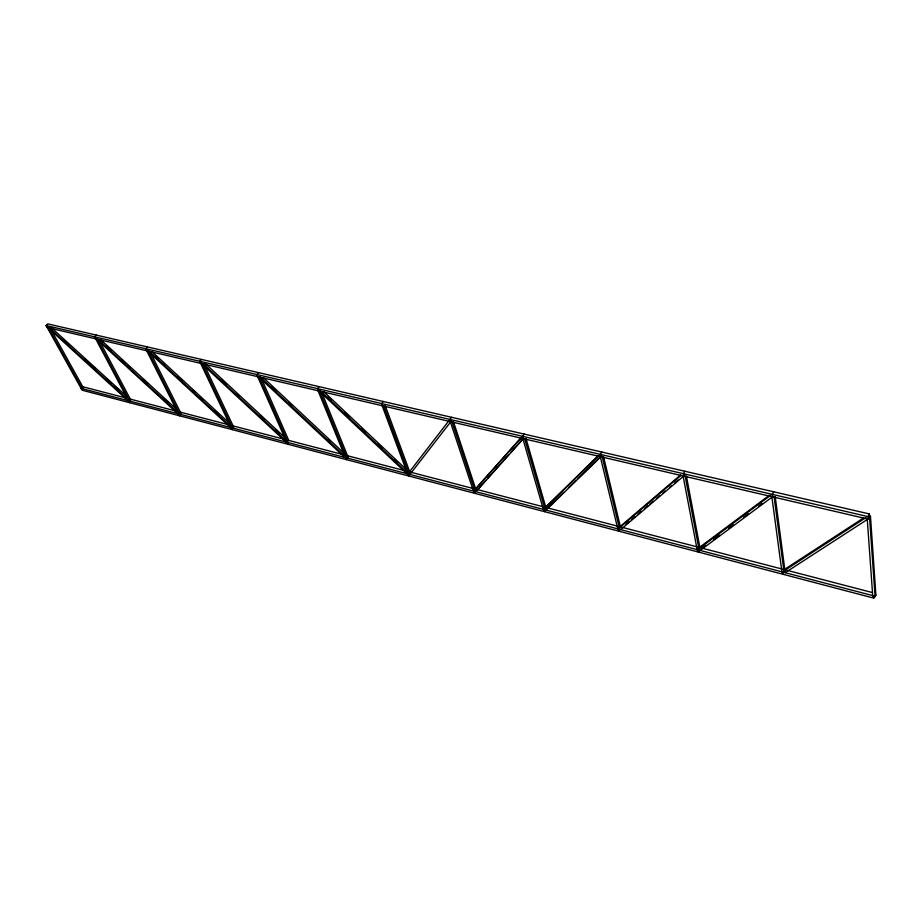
<?xml version="1.0" encoding="UTF-8"?>
<svg xmlns="http://www.w3.org/2000/svg" width="922" height="922" viewBox="0 0 922 922"><rect width="100%" height="100%" fill="white"/><g stroke="black" fill="none" stroke-linecap="round" stroke-linejoin="round"><path stroke-width="1.38" d="M869.515 516.481L869.342 513.934L47.783 323.876L46.1 325.547L82.127 390.213L873.791 598.124L874.609 596.361M47.206 327.529L868.213 519.155L868.04 516.62L869.342 513.934M773.742 491.818L772.359 494.376L772.682 496.866M684.792 471.246L683.34 473.678L683.801 476.121M601.812 452.045L600.314 454.385L600.89 456.759M545.34 507.307L543.888 509.532L544.51 511.641M524.249 434.101L522.693 436.337L523.373 438.676M451.561 417.286L449.971 419.429L450.731 421.711M407.778 474.023L448.91 420.709M410.209 474.046L451.469 420.835M347.825 456.759L346.81 458.05L260.165 376.948M47.172 325.95L46.711 326.549L128.066 400.747M383.31 401.496L381.696 403.559L382.526 405.795M319.104 386.641L317.468 388.635L318.367 390.824M258.586 372.649L256.938 374.562L257.895 376.706M475.591 488.787L521.529 437.155M473.654 491.265L521.472 437.547M477.204 489.997L485.836 480.327M487.761 478.184L508.875 454.558M510.788 452.402L522.301 439.517M476.225 491.391L523.212 438.849M201.469 359.43L199.797 361.274L200.8 363.383M130.705 400.067L129.668 401.197L49.292 327.886M147.451 346.937L145.78 348.723L146.817 350.786M96.291 335.101L94.62 336.83L128.123 400.044M47.448 325.017L46.354 326.111L47.529 326.388L82.461 389.153L81.309 388.853M544.568 508.126L597.871 455.975M543.611 509.589L598.931 455.503M547.253 508.368L563.699 492.348M568.839 487.346L576.031 480.339M578.082 478.334L599.669 457.312M545.271 510.823L601.766 455.848M618.985 527.557L680.597 474.945M618.051 529.078L680.724 475.625M626.107 524.226L629.357 521.472M631.524 519.628L634.774 516.862M638.036 514.096L641.286 511.341M644.536 508.575L647.786 505.809M649.952 503.965L653.202 501.199M656.452 498.445L659.703 495.679M662.953 492.913L665.119 491.069M669.453 487.392L671.619 485.548M674.869 482.782L678.119 480.016M620.852 529.435L684.746 475.176M698.3 548.267L769.271 495.345M697.412 549.858L770.642 495.31M701.227 548.74L705.814 545.328M713.835 539.37L719.575 535.106M728.749 528.294L733.336 524.883M743.662 517.219L748.249 513.808M758.576 506.143L762.021 503.585M699.187 551.183L772.578 496.751M784.242 569.612L863.407 518.049M782.19 572.055L866.138 517.461M785.221 572.643L869.354 518.176M46.1 325.547L868.04 516.62M126.141 398.039L82.68 386.71L81.101 388.369L873.63 595.843L873.791 598.124M176.044 411.051L130.209 399.099L128.631 400.816L129.622 402.683M228.748 424.777L180.216 412.134L178.638 413.909L179.606 415.81M232.909 425.872L282.939 438.907M288.505 440.359L343.157 454.604M347.248 455.675L403.905 470.439M410.797 472.237L473.966 488.706M475.349 489.063L619.814 526.727L618.408 529.032L618.927 531.187M621.209 527.084L699.21 547.426L697.85 549.835L698.277 552.024M701.999 548.141L782.64 569.174M786.789 570.245L872.108 592.489M51.448 327.748L126.475 396.206M63.641 339.907L68.931 344.724M84.766 359.165L90.045 363.983M92.154 365.907L95.323 368.8M106.929 379.391L111.159 383.241M114.328 386.134L118.546 389.983M101.005 339.953L176.54 409.276M100.521 340.61L102.642 342.558M106.894 346.453L111.136 350.348M121.75 360.087L124.931 363.003M128.112 365.93L130.244 367.878M142.979 379.564L147.22 383.46M163.136 398.062L168.449 402.937M97.801 339.169L179.698 414.301M95.173 337.844L179.087 414.819M155.818 356.365L157.927 358.312M163.194 363.176L165.303 365.124M177.946 376.798L182.164 380.694M192.71 390.421L194.819 392.369M200.086 397.232L203.243 400.16M214.838 410.866L219.056 414.762M148.995 351.086L232.413 428.096M146.287 349.749L231.733 428.615M152.199 351.858L230.27 423.97M221.245 379.61L226.489 384.474M236.966 394.213L239.052 396.16M260.016 415.638L264.199 419.533M275.724 430.24L278.87 433.167M203.024 363.66L288.033 442.664M200.247 362.323L286.223 442.203M205.168 363.418L284.863 437.512M258.367 376.591L344.932 457.589M263.335 377.64L344.69 453.831M271.955 387.033L276.116 390.94M288.621 402.649L291.755 405.565M328.22 439.713L330.307 441.661M323.841 391.689L405.864 469.079M328.174 397.198L331.286 400.125M344.77 412.849L348.919 416.767M361.366 428.5L365.515 432.418M377.962 444.162L382.111 448.069M394.558 459.813L397.67 462.752M319.657 390.064L409.022 474.346M318.805 390.674L408.089 474.853M50.722 329.062L83.499 388.058M99.161 340.31L130.382 399.226M96.729 338.939L130.002 401.612M145.93 349.288L178.753 414.393M150.263 352.25L181.069 413.552M147.889 350.879L180.032 414.727M204.834 366.161L233.773 427.324M201.284 362.173L232.747 428.534M231.341 427.704L232.263 429.64M200.512 363.153L231.399 428.177M286.949 442.26L287.825 444.231M256.961 375.139L286.938 442.733M261.813 379.415L288.817 440.555M259.013 376.775L288.367 443.113M345.715 457.646L346.534 459.652M317.963 390.536L345.635 458.119M321.674 392.242L348.159 457.208M319.519 390.893L346.603 457.185M382.054 405.461L407.755 474.392M385.258 405.818L409.864 472.133M383.702 405.841L409.356 474.807M407.916 473.931L408.677 475.971M451.953 421.769L475.303 492.094M473.862 491.196L474.553 493.27M450.19 421.354L473.159 490.297M453.44 421.7L476.282 490.688M522.762 438.284L543.542 509.97M526.047 438.63L545.905 507.607M524.63 438.722L545.351 510.442M602.193 456.793L619.872 529.966M600.199 456.321L617.613 528.087M603.518 456.632L620.46 527.073M683.018 475.637L697.274 550.25M685.161 476.144L699.049 549.374M686.383 475.948L699.948 547.795M774.1 496.866L784.011 571.617M782.732 572.055L783.032 574.291M771.795 496.324L782.006 572.458M775.195 496.589L785.06 571.363M867.21 518.556L872.742 596.223M875.9 595.105L875.093 596.845L869.584 517.715L870.449 515.951L875.9 595.105"/></g></svg>
